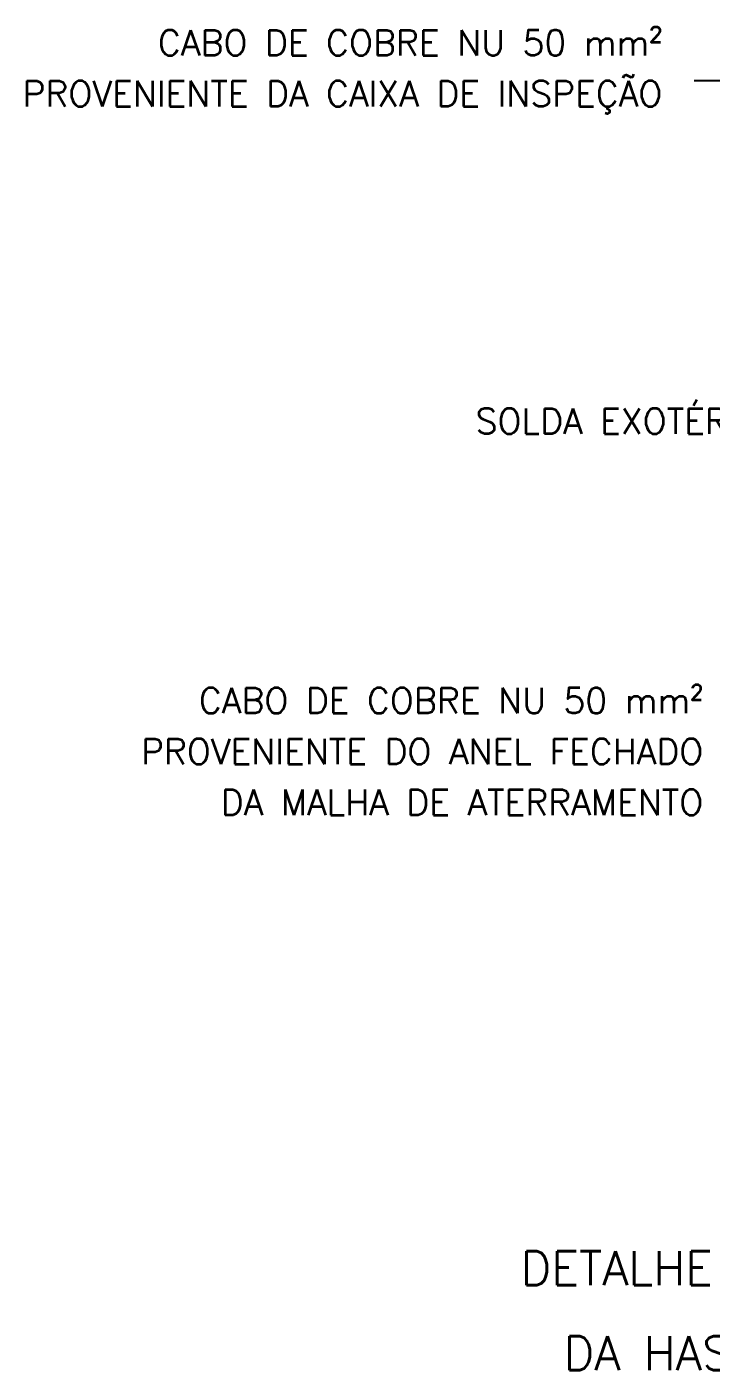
# Model space of a CAD drawing. Header units: millimetres. Extents: x 4236 to 4463, y 1839 to 1973.
# Drawn here: x 4390.98 to 4394, y 1853.81 to 1859.75 of the extents above; entities that cross this region are included whole.
import ezdxf
from ezdxf.enums import TextEntityAlignment as Align

# ---------------------------------------------------------------- set-up
doc = ezdxf.new("R2010")
doc.units = ezdxf.units.MM
for name, color, linetype in [('C02', 42, 'Continuous'), ('C03', 7, 'Continuous'), ('C04', 5, 'Continuous')]:
    doc.layers.add(name, color=color, linetype=linetype)
doc.styles.add('140CL', font='romans.shx', dxfattribs={"height": 100})
doc.styles.add('80CL', font='romans.shx', dxfattribs={"height": 2})

msp = doc.modelspace()

# ---------------------------------------------------------------- linework, layer by layer
at = {"layer": 'C02'}
msp.add_line((4394.0655, 1859.5092), (4393.9249, 1859.5092), dxfattribs=at)

# ---------------------------------------------------------------- texts
at = {"layer": 'C03', "style": '80CL'}
for s, p in [('CABO DE COBRE NU 50 mm²', (4393.7842, 1859.7342)), ('PROVENIENTE DA CAIXA DE INSPEÇÃO', (4393.7842, 1859.5092)), ('CABO DE COBRE NU 50 mm²', (4393.965, 1856.8279)), ('PROVENIENTE DO ANEL FECHADO', (4393.965, 1856.6029)), ('DA MALHA DE ATERRAMENTO', (4393.965, 1856.3779))]:
    msp.add_text(s, height=0.1125, dxfattribs=at).set_placement(p, align=Align.TOP_RIGHT)
msp.add_text('SOLDA EXOTÉRMICA', height=0.1125, dxfattribs=at).set_placement((4394.4157, 1858.0061), align=Align.MIDDLE_RIGHT)
at = {"layer": 'C04', "color": 5, "style": '140CL'}
for s, p in [('DETALHE DE CONEXÃO E SOLDA', (4394.7564, 1854.2632)), ('DA HASTE DE ATERRAMENTO', (4394.7564, 1853.8882))]:
    msp.add_text(s, height=0.15, dxfattribs=at).set_placement(p, align=Align.MIDDLE_CENTER)

doc.saveas('drawing.dxf')
